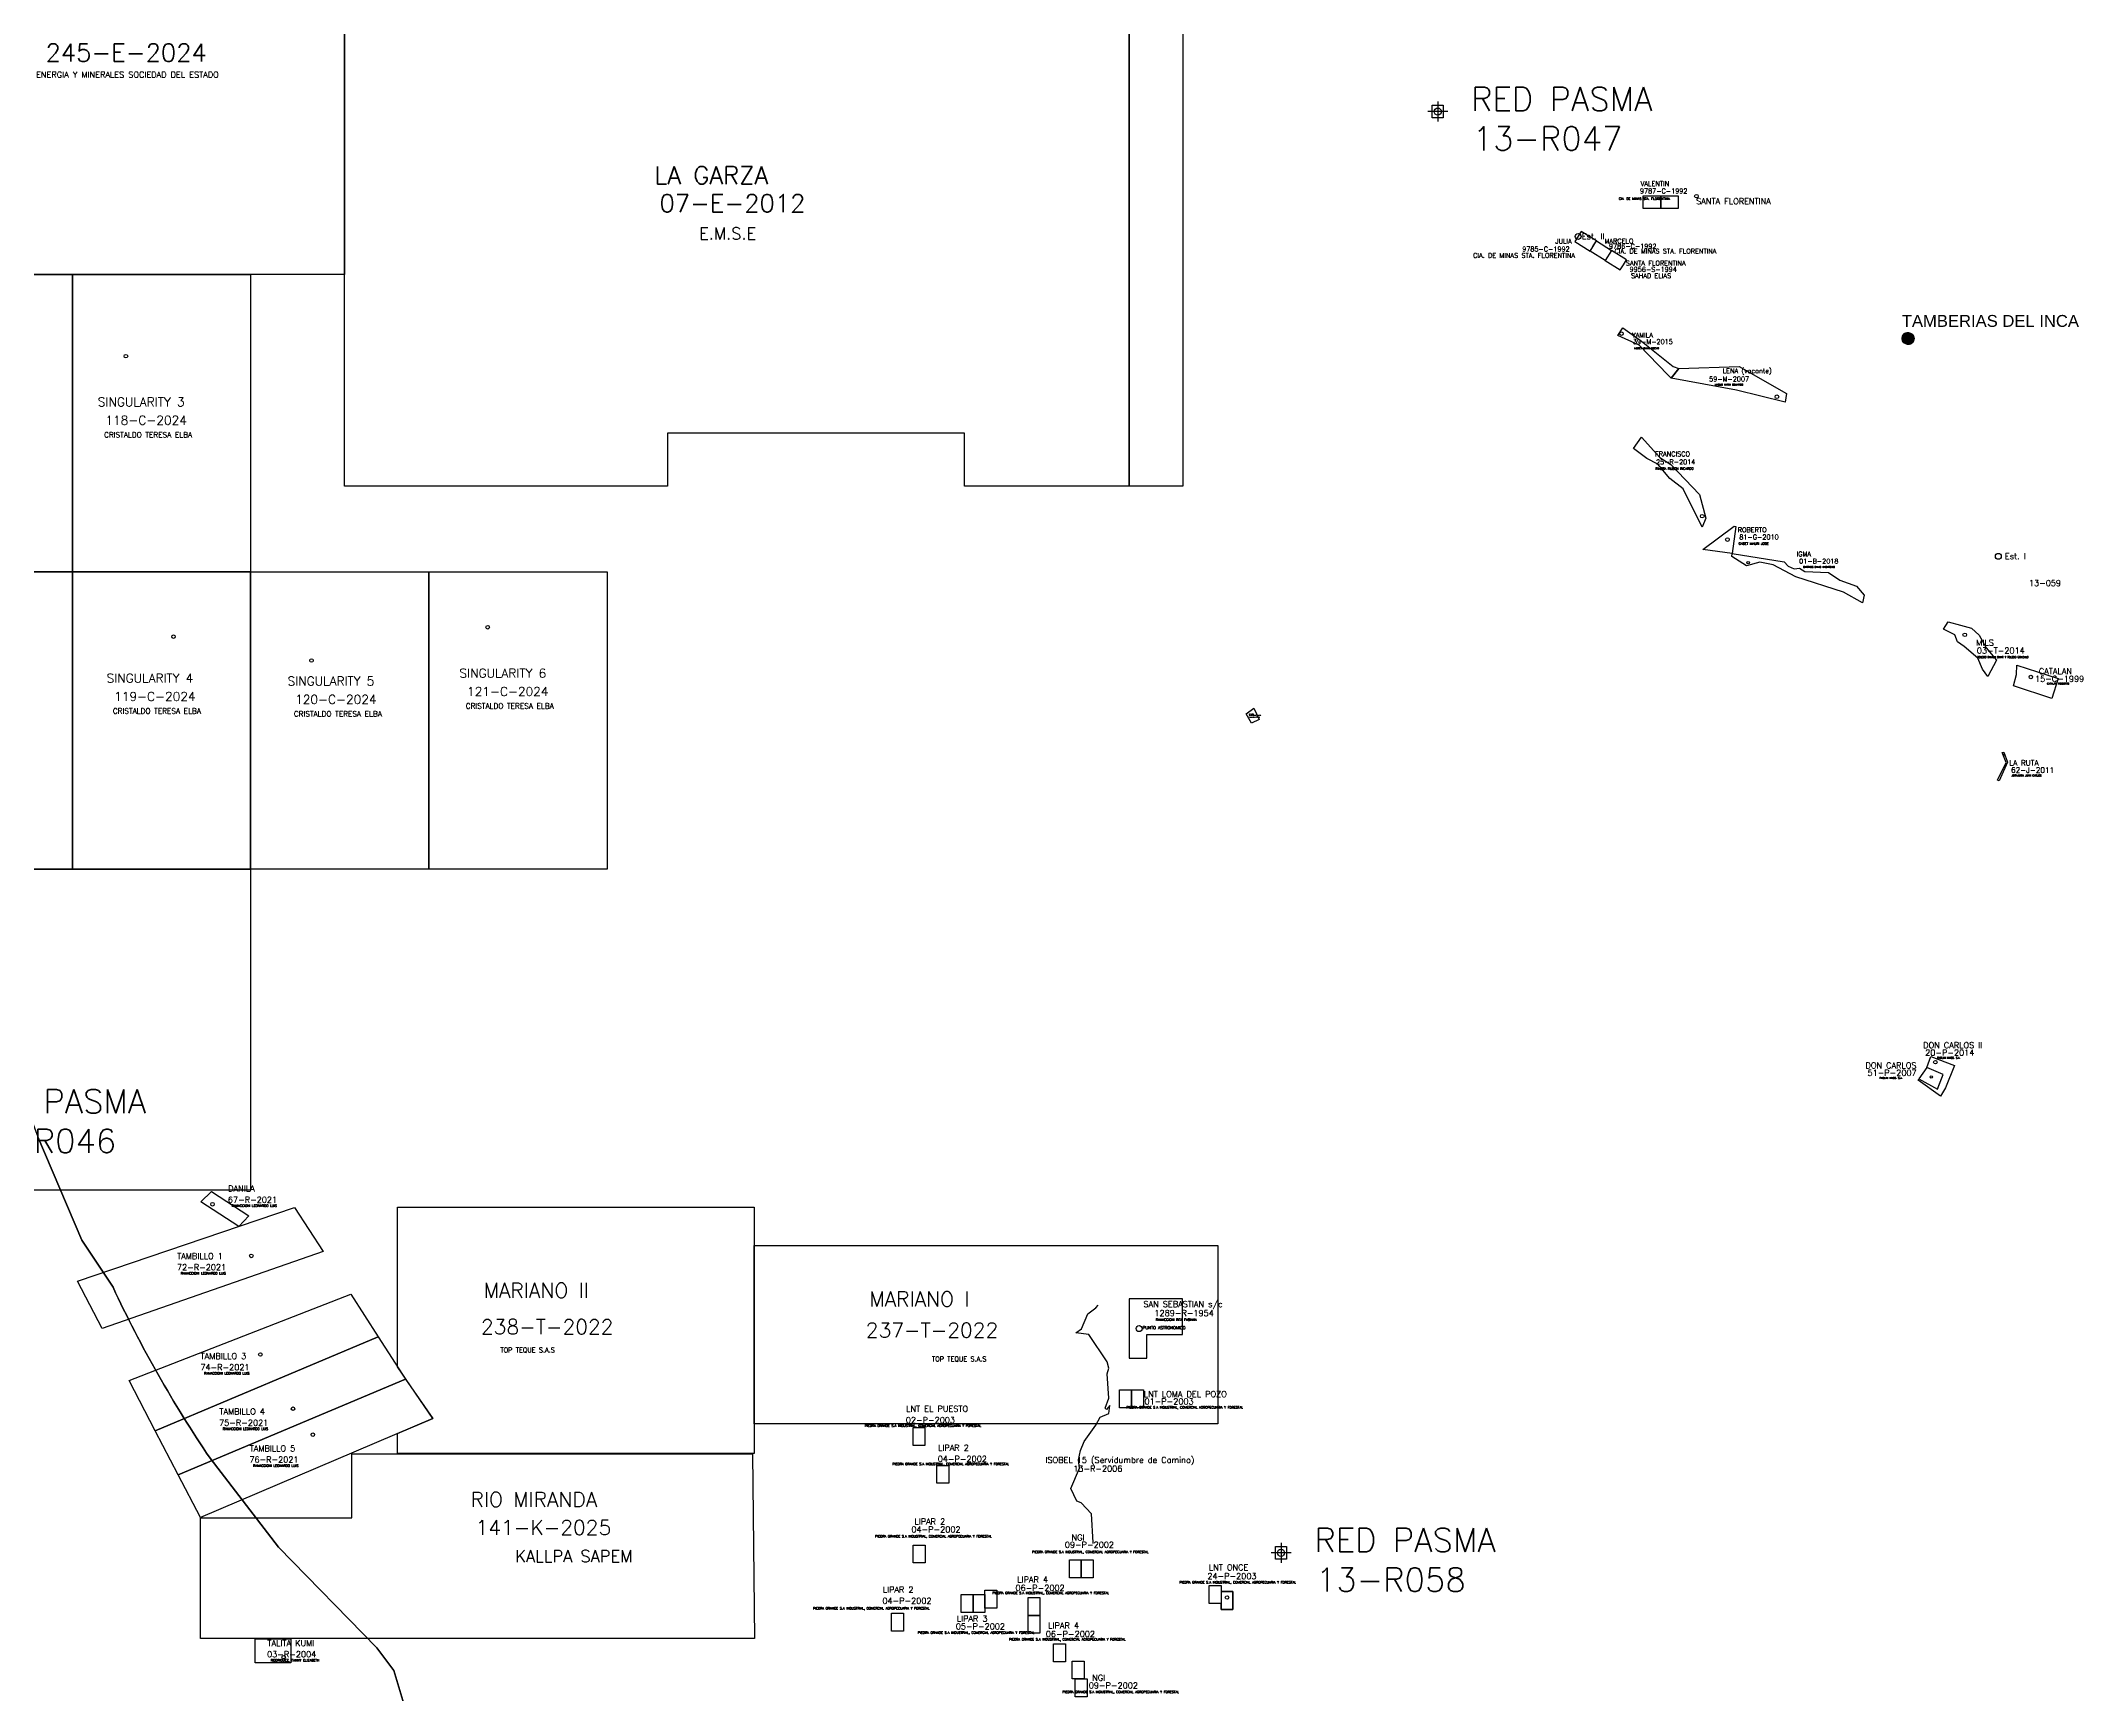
# Model space of a CAD drawing. Header units: metres. Extents: x -4406421 to 6012633, y 6449185 to 13337258.
# Drawn here: x 2613696 to 2648057, y 6752455 to 6780263 of the extents above; entities that cross this region are included whole.
import ezdxf

# ---------------------------------------------------------------- set-up
doc = ezdxf.new("R2010")
doc.units = ezdxf.units.M
doc.header["$LTSCALE"] = 20
doc.header["$MEASUREMENT"] = 0
for name, color, linetype in [('CAMINOS', 7, 'CONTINUOUS'), ('CANTERAS', 6, 'CONTINUOUS'), ('CATEOS', 7, 'CONTINUOUS'), ('ESCORIALES', 21, 'CONTINUOUS'), ('LIMDEP', 9, 'CONTINUOUS'), ('MANIFEST', 1, 'CONTINUOUS'), ('MANIFEST-TEMP', 3, 'CONTINUOUS'), ('MINAS', 76, 'CONTINUOUS'), ('P.A.S.M.A puntos', 241, 'CONTINUOUS'), ('PASMA NOMBRE', 40, 'CONTINUOUS'), ('SERVIDUMBRE', 44, 'CONTINUOUS'), ('ZONAS', 5, 'CONTINUOUS')]:
    doc.layers.add(name, color=color, linetype=linetype)
doc.layers.add('TITULARES', color=7, linetype='CONTINUOUS', true_color=0x04fbc6)
doc.styles.add('ROMANS', font='romans.shx', dxfattribs={"oblique": 1.17516e-08, "height": 3})

msp = doc.modelspace()

# ---------------------------------------------------------------- hatches: boundary and pattern name
at = {"layer": 'ZONAS', "ltscale": 100}
h = msp.add_hatch(dxfattribs=at)
h.set_pattern_fill('ANSI31', color=256, style=0)
h.set_pattern_definition([(45, (0, 0), (-0.0883883476483, 0.0883883476483), [])])
h.paths.add_polyline_path([(2645011, 6775256, 1), (2645211, 6775256, 1)])

# ---------------------------------------------------------------- linework, layer by layer
at = {"layer": 'CAMINOS', "color": 2, "linetype": 'Continuous'}
msp.add_circle((2641550, 6777650), 30, dxfattribs=at)
at = {"layer": 'CAMINOS', "linetype": 'Continuous'}
for centre in [(2639560, 6776972), (2646630, 6771592)]:
    msp.add_circle(centre, 50, dxfattribs=at)
at = {"layer": 'CANTERAS', "ltscale": 100}
for points in [[(2640226, 6775307), (2640314, 6775435), (2640628, 6775210), (2641160, 6774784), (2641255, 6774750), (2641123, 6774589), (2641072, 6774645), (2640586, 6775143)], [(2643066, 6774330), (2643042, 6774188), (2642223, 6774386), (2641123, 6774589), (2641255, 6774750), (2642272, 6774786)], [(2640627, 6773598), (2640935, 6773253), (2641120, 6773135), (2641600, 6772630), (2641710, 6772237), (2641646, 6772082), (2641327, 6772730), (2641103, 6772901), (2640899, 6773141), (2640716, 6773237), (2640490, 6773404)], [(2642215, 6772094), (2642153, 6771638), (2641656, 6771706), (2642188, 6772098)], [(2642153, 6771638), (2643027, 6771501), (2643091, 6771426), (2643194, 6771384), (2643285, 6771395), (2643375, 6771336), (2643772, 6771323), (2643961, 6771189), (2644246, 6771092), (2644373, 6770939), (2644342, 6770812), (2644023, 6770987), (2643225, 6771249), (2642841, 6771451), (2642618, 6771493), (2642394, 6771433), (2642145, 6771589)], [(2645786, 6770490), (2645994, 6770435), (2646181, 6770385), (2646310, 6770265), (2646423, 6770055), (2646598, 6769846), (2646453, 6769573), (2646363, 6769697), (2646283, 6769882), (2646057, 6770078), (2645940, 6770156), (2645900, 6770270), (2645707, 6770367)], [(2646693, 6768295), (2646721, 6768300), (2646785, 6768129), (2646646, 6767816), (2646613, 6767829), (2646761, 6768123)], [(2645495, 6763179), (2645893, 6763029), (2645742, 6762655), (2645655, 6762515), (2645281, 6762779), (2645292, 6762802), (2645607, 6762632), (2645631, 6762694), (2645703, 6762877), (2645425, 6762992)], [(2645292, 6762802), (2645607, 6762632), (2645703, 6762877), (2645425, 6762992)]]:
    msp.add_lwpolyline(points, close=True, dxfattribs=at)
at = {"layer": 'CANTERAS', "linetype": 'Continuous'}
msp.add_lwpolyline([(2646939, 6769762), (2647637, 6769535), (2647529, 6769202), (2646884, 6769412), (2646934, 6769607)], close=True, dxfattribs=at)
at = {"layer": 'CANTERAS', "ltscale": 100}
for centre, radius in [((2640289, 6775337), 30), ((2642904, 6774276), 30), ((2641648, 6772268), 30), ((2642072, 6771874), 30), ((2642421, 6771486), 21.7), ((2646065, 6770272), 30), ((2646723, 6768255), 11.6), ((2645570, 6763084), 30), ((2645502, 6762837), 20)]:
    msp.add_circle(centre, radius, dxfattribs=at)
at = {"layer": 'CANTERAS', "linetype": 'Continuous'}
msp.add_circle((2647176, 6769563), 30, dxfattribs=at)
at = {"layer": 'CATEOS', "ltscale": 100}
for points in [[(2627910, 6780502), (2627910, 6782792), (2628910, 6782792), (2628910, 6789792), (2627948, 6789792), (2627948, 6790492), (2632909, 6790492), (2632909, 6772772), (2632004, 6772772), (2632004, 6780502)], [(2610553, 6776332), (2610553, 6782932), (2610668, 6782932), (2610668, 6782850), (2611378, 6782850), (2611378, 6782932), (2618910, 6782932), (2618910, 6780502), (2618803, 6780502), (2618803, 6776332)], [(2618803, 6772772), (2618803, 6780502), (2632004, 6780502), (2632004, 6772772), (2629237, 6772772), (2629237, 6773666), (2624237, 6773666), (2624237, 6772772)], [(2619699, 6760646), (2625699, 6760646), (2625699, 6756500), (2619699, 6756500), (2619699, 6756839), (2620289, 6757091), (2619699, 6757958)], [(2625699, 6760000), (2633500, 6760000), (2633500, 6757000), (2625699, 6757000)], [(2616381, 6753393), (2616381, 6755421), (2618930, 6755419), (2618930, 6756494), (2625671, 6756494), (2625703, 6753393)]]:
    msp.add_lwpolyline(points, close=True, dxfattribs=at)
at = {"layer": 'CATEOS', "color": 0, "ltscale": 100}
msp.add_lwpolyline([(2608434, 6762623), (2601525, 6762612), (2601523, 6766321), (2617226, 6766331), (2617226, 6760932), (2608431, 6760932)], close=True, dxfattribs=at)
at = {"layer": 'ESCORIALES', "linetype": 'Continuous'}
for points in [[(2640950, 6777650), (2640650, 6777650), (2640650, 6777450), (2640950, 6777450)], [(2641250, 6777650), (2640950, 6777650), (2640950, 6777450), (2641250, 6777450)], [(2639814, 6776813), (2639867, 6776898), (2639613, 6777057), (2639507, 6776887), (2639761, 6776728)], [(2640323, 6776495), (2640376, 6776579), (2640122, 6776739), (2640016, 6776569), (2640270, 6776410)]]:
    msp.add_lwpolyline(points, close=True, dxfattribs=at)
at = {"layer": 'ESCORIALES', "ltscale": 100}
msp.add_lwpolyline([(2639761, 6776728), (2639867, 6776898), (2640122, 6776739), (2640016, 6776569), (2639761, 6776728)], dxfattribs=at)
at = {"layer": 'LIMDEP', "linetype": 'Continuous'}
for points in [[(2573358, 6767646), (2611599, 6783499), (2611378, 6781783), (2611302, 6778004), (2611094, 6776598), (2611226, 6775189, 0.053292), (2611281, 6772827, -0.037851), (2611555, 6769998), (2611707, 6769553), (2611697, 6768611, -0.116633), (2612073, 6767254), (2612302, 6766853, 0.04753), (2613643, 6761829), (2614384, 6760092), (2614910, 6759300, 0.039627), (2616542, 6756423), (2617693, 6754926), (2619346, 6753235), (2619633, 6752855), (2619905, 6751954)], [(2619905, 6751954), (2619633, 6752855), (2619346, 6753235), (2617693, 6754926), (2616542, 6756423, -0.039627), (2614910, 6759300), (2614384, 6760092), (2613643, 6761829, -0.04753)]]:
    msp.add_lwpolyline(points, format="xyb", dxfattribs=at)
at = {"layer": 'MANIFEST', "color": 1, "ltscale": 100}
for points in [[(2611226, 6771332), (2611226, 6776332), (2614226, 6776332), (2614226, 6771332)], [(2614226, 6771332), (2614226, 6776332), (2617226, 6776332), (2617226, 6771332)], [(2611226, 6766332), (2611226, 6771332), (2614226, 6771332), (2614226, 6766332)], [(2614226, 6766332), (2614226, 6771332), (2617226, 6771332), (2617226, 6766332)], [(2617226, 6766332), (2617226, 6771332), (2620226, 6771332), (2620226, 6766332)], [(2620226, 6766332), (2620226, 6771332), (2623226, 6771332), (2623226, 6766332)], [(2616389, 6760737), (2616567, 6760908), (2617194, 6760497), (2617026, 6760323)], [(2615622, 6756881), (2615180, 6757730), (2618910, 6759180), (2619370, 6758466)], [(2616006, 6756144), (2615622, 6756881), (2619370, 6758466), (2619833, 6757750)]]:
    msp.add_lwpolyline(points, close=True, dxfattribs=at)
at = {"layer": 'MANIFEST', "ltscale": 100}
for points in [[(2614726, 6758605), (2614312, 6759400), (2617965, 6760642), (2618444, 6759901)], [(2616006, 6756144), (2619833, 6757750), (2620289, 6757091), (2616381, 6755423)], [(2617302, 6753385), (2617902, 6753382), (2617902, 6752982), (2617302, 6752982)]]:
    msp.add_lwpolyline(points, close=True, dxfattribs=at)
at = {"layer": 'MANIFEST', "color": 1, "ltscale": 100}
for centre in [(2615127, 6774960), (2615928, 6770240), (2621214, 6770400), (2618250, 6769840), (2617389, 6758168), (2617938, 6757256)]:
    msp.add_circle(centre, 30, dxfattribs=at)
at = {"layer": 'MANIFEST', "color": 1, "lineweight": 25, "ltscale": 100}
msp.add_circle((2616584, 6760695), 30, dxfattribs=at)
at = {"layer": 'MANIFEST', "ltscale": 100}
for centre in [(2617237, 6759826), (2618272, 6756819), (2617782, 6753076)]:
    msp.add_circle(centre, 30, dxfattribs=at)
at = {"layer": 'MANIFEST-TEMP', "color": 5, "ltscale": 100}
msp.add_lwpolyline([(2634066, 6768789), (2633976, 6768942), (2634106, 6769040), (2634196, 6768848)], close=True, dxfattribs=at)
at = {"layer": 'MANIFEST-TEMP', "linetype": 'Continuous'}
msp.add_lwpolyline([(2632224, 6758603, -1), (2632124, 6758603, -1)], format="xyb", close=True, dxfattribs=at)
msp.add_circle((2632174, 6758603), 50, dxfattribs=at)
at = {"layer": 'MINAS', "linetype": 'Continuous'}
msp.add_lwpolyline([(2632906, 6759105), (2632006, 6759105), (2632006, 6758105), (2632306, 6758105), (2632306, 6758505), (2632906, 6758505)], close=True, dxfattribs=at)
at = {"layer": 'MINAS', "ltscale": 100}
for points in [[(2631845, 6757572), (2632045, 6757572), (2632045, 6757272), (2631845, 6757272)], [(2632045, 6757572), (2632245, 6757572), (2632245, 6757272), (2632045, 6757272)], [(2628371, 6756937), (2628571, 6756937), (2628571, 6756637), (2628371, 6756637)], [(2628770, 6756303), (2628970, 6756303), (2628970, 6756003), (2628770, 6756003)], [(2628374, 6754963), (2628574, 6754963), (2628574, 6754663), (2628374, 6754663)], [(2631000, 6754712), (2631200, 6754712), (2631200, 6754413), (2631000, 6754413)], [(2631200, 6754712), (2631400, 6754712), (2631400, 6754413), (2631200, 6754413)], [(2629179, 6754130), (2629379, 6754130), (2629579, 6754130), (2629579, 6754201), (2629779, 6754201), (2629778, 6753901), (2629579, 6753901), (2629579, 6753830), (2629379, 6753830), (2629179, 6753830)], [(2629179, 6754130), (2629379, 6754130), (2629379, 6753830), (2629179, 6753830)], [(2629379, 6754130), (2629579, 6754130), (2629579, 6753830), (2629379, 6753830)], [(2629579, 6754201), (2629779, 6754201), (2629779, 6753901), (2629579, 6753901)], [(2630305, 6754080), (2630505, 6754080), (2630505, 6753780), (2630305, 6753780)], [(2633553, 6754280), (2633553, 6753980), (2633353, 6753980), (2633353, 6754280)], [(2633553, 6754180), (2633553, 6753880), (2633753, 6753880), (2633753, 6754180)], [(2628008, 6753815), (2628208, 6753815), (2628208, 6753515), (2628008, 6753515)], [(2630505, 6753780), (2630505, 6753480), (2630305, 6753480), (2630305, 6753780)], [(2630733, 6753300), (2630933, 6753300), (2630933, 6753000), (2630733, 6753000)], [(2631047, 6753011), (2631247, 6753011), (2631247, 6752711), (2631047, 6752711)], [(2631099, 6752711), (2631299, 6752711), (2631299, 6752411), (2631099, 6752411)]]:
    msp.add_lwpolyline(points, close=True, dxfattribs=at)
at = {"layer": 'MINAS', "color": 0, "ltscale": 100}
msp.add_lwpolyline([(2633353, 6754280), (2633553, 6754280), (2633553, 6754180), (2633753, 6754180), (2633753, 6753880), (2633553, 6753880), (2633553, 6753980), (2633353, 6753980)], close=True, dxfattribs=at)
at = {"layer": 'MINAS', "ltscale": 100}
msp.add_circle((2633653, 6754080), 30, dxfattribs=at)
at = {"layer": 'P.A.S.M.A puntos', "ltscale": 100}
for p, q in [((2637367, 6779073), (2637030, 6779073)), ((2637367, 6779073), (2637030, 6779073)), ((2637198, 6779241), (2637198, 6778904)), ((2637198, 6779241), (2637198, 6778904)), ((2634730, 6754832), (2634393, 6754832)), ((2634730, 6754832), (2634393, 6754832)), ((2634561, 6755001), (2634561, 6754663)), ((2634561, 6755001), (2634561, 6754663))]:
    msp.add_line(p, q, dxfattribs=at)
for points in [[(2637106, 6779179), (2637291, 6779179), (2637291, 6778966), (2637106, 6778966)], [(2637106, 6779179), (2637291, 6779179), (2637291, 6778966), (2637106, 6778966)], [(2634469, 6754938), (2634654, 6754938), (2634654, 6754726), (2634469, 6754726)], [(2634469, 6754938), (2634654, 6754938), (2634654, 6754726), (2634469, 6754726)]]:
    msp.add_lwpolyline(points, close=True, dxfattribs=at)
for centre in [(2637198, 6779073), (2637198, 6779073), (2634561, 6754832), (2634561, 6754832)]:
    msp.add_circle(centre, 60, dxfattribs=at)
at = {"layer": 'SERVIDUMBRE', "lineweight": 30, "ltscale": 100}
msp.add_lwpolyline([(2631398, 6754988), (2631399, 6755003), (2631372, 6755489), (2631196, 6755670), (2631128, 6755698), (2631023, 6755914), (2631168, 6756258), (2631154, 6756395), (2631189, 6756553), (2631251, 6756702), (2631331, 6756823), (2631446, 6756978), (2631517, 6757111), (2631662, 6757175), (2631679, 6757312), (2631627, 6757244), (2631603, 6757263), (2631665, 6757435), (2631634, 6757842), (2631662, 6757937), (2631636, 6758045), (2631329, 6758505), (2631111, 6758534), (2631204, 6758598), (2631312, 6758851), (2631448, 6758951), (2631485, 6758995)], dxfattribs=at)
at = {"layer": 'ZONAS', "ltscale": 100}
msp.add_circle((2645111, 6775256), 100, dxfattribs=at)

# ---------------------------------------------------------------- texts
at = {"layer": 'CAMINOS', "color": 2, "linetype": 'Continuous', "style": 'ROMANS', "oblique": 0}
msp.add_text('SANTA FLORENTINA', height=100, dxfattribs=at).set_placement((2641547, 6777515))
at = {"layer": 'CAMINOS', "linetype": 'Continuous', "style": 'ROMANS', "oblique": 0}
for s, p in [('Est. II', (2639621, 6776925)), ('Est. I', (2646740, 6771545)), ('13-059', (2647144, 6771093))]:
    msp.add_text(s, height=100, dxfattribs=at).set_placement(p)
at = {"layer": 'CANTERAS', "linetype": 'Continuous', "style": 'ROMANS', "oblique": 0}
for s, height, p in [('YAMILA', 80, (2640465, 6775273)), ('39-M-2015', 80, (2640481, 6775163)), ('MOREY OMAR OSCAR', 30, (2640504, 6775077)), ('59-M-2007', 80, (2641764, 6774535)), ('LENA (vacante)', 80, (2641992, 6774673)), ('MASUD KARKI EDUARDO', 30, (2641860, 6774465)), ('FRANCISCO', 80, (2640856, 6773274)), ('RIVERA RUBEN RICARDO', 40, (2640861, 6773049)), ('25-R-2014', 80, (2640871, 6773140)), ('ROBERTO', 80, (2642245, 6771999)), ('81-G-2010', 80, (2642272, 6771877)), ('GASET MAURI JOSE', 40, (2642261, 6771787)), ('IGMA', 80, (2643236, 6771591)), ('01-B-2018', 80, (2643278, 6771471)), ('BARRIOS DAVID NAZARENO', 30, (2643349, 6771398)), ('MILS', 100, (2646258, 6770090)), ('TOLEDO RAMON OMAR Y TOLEDO GONZALO ', 30, (2646279, 6769882)), ('03-T-2014', 100, (2646268, 6769957)), ('15-C-1999', 100, (2647247, 6769482)), ('CATALAN', 100, (2647312, 6769609)), ('CATALAN ROBERTO', 30, (2647450, 6769437)), ('LA RUTA', 90, (2646813, 6768072)), ('JORAJURIA JUAN CARLOS', 30, (2646853, 6767891)), ('62-J-2011', 90, (2646844, 6767953)), ('DON CARLOS II', 100, (2645366, 6763320)), ('20-P-2014', 100, (2645399, 6763194)), ('DON CARLOS', 100, (2644395, 6762980)), ('51-P-2007', 100, (2644428, 6762855)), ('PAOLINI HNOS. S.A.', 30, (2645600, 6763143)), ('PAOLINI HNOS. S.A.', 30, (2644629, 6762804))]:
    msp.add_text(s, height=height, dxfattribs=at).set_placement(p)
at = {"layer": 'CATEOS', "linetype": 'Continuous', "style": 'ROMANS', "oblique": 0}
for s, height, p in [('245-E-2024', 300, (2613775, 6779915)), ('LA GARZA', 300, (2624018, 6777852)), ('07-E-2012', 300, (2624104, 6777381)), ('MARIANO II', 250, (2621145, 6759120)), ('MARIANO I', 250, (2627635, 6758975)), ('238-T-2022', 250, (2621101, 6758509)), ('237-T-2022', 250, (2627575, 6758451)), ('RIO MIRANDA', 250, (2620924, 6755604)), ('141-K-2025', 250, (2621010, 6755132))]:
    msp.add_text(s, height=height, dxfattribs=at).set_placement(p)
at = {"layer": 'ESCORIALES', "linetype": 'Continuous', "style": 'ROMANS', "oblique": 0}
for s, p in [('9787-C-1992', (2640600, 6777697)), ('VALENTIN', (2640613, 6777821)), ('9785-C-1992', (2638619, 6776721)), ('JULIA', (2639176, 6776852)), ('MARCELO', (2640004, 6776855)), ('9786-C-1992', (2640079, 6776768)), ('SANTA FLORENTINA', (2640363, 6776484)), ('9956-S-1994', (2640426, 6776379))]:
    msp.add_text(s, height=80, dxfattribs=at).set_placement(p)
at = {"layer": 'MANIFEST', "linetype": 'Continuous', "style": 'ROMANS', "oblique": 0}
for s, height, p in [('SINGULARITY 3', 150, (2614654, 6774115)), ('118-C-2024', 150, (2614783, 6773806)), ('SINGULARITY 4', 150, (2614802, 6769468)), ('SINGULARITY 5', 150, (2617847, 6769419)), ('SINGULARITY 6', 150, (2620739, 6769552)), ('119-C-2024', 150, (2614930, 6769160)), ('120-C-2024', 150, (2617975, 6769111)), ('121-C-2024', 150, (2620867, 6769244)), ('DANILA', 100, (2616847, 6760910)), ('67-R-2021', 100, (2616843, 6760721)), ('TAMBILLO 1', 100, (2615990, 6759773)), ('72-R-2021', 100, (2615986, 6759585)), ('TAMBILLO 3', 100, (2616384, 6758091)), ('74-R-2021', 100, (2616380, 6757903)), ('TAMBILLO 4', 100, (2616699, 6757158)), ('75-R-2021', 100, (2616695, 6756970)), ('TALITA KUMI', 100, (2617507, 6753263)), ('03-R-2004', 100, (2617502, 6753075))]:
    msp.add_text(s, height=height, dxfattribs=at).set_placement(p)
at = {"layer": 'MANIFEST', "style": 'ROMANS', "oblique": 0}
for s, p in [('TAMBILLO 5', (2617209, 6756538)), ('76-R-2021', (2617204, 6756350))]:
    msp.add_text(s, height=100, dxfattribs=at).set_placement(p)
at = {"layer": 'MINAS', "linetype": 'Continuous', "style": 'ROMANS', "oblique": 0}
for s, height, p in [('SAN SEBASTIAN s/c', 100, (2632247, 6758965)), ('1289-R-1954', 100, (2632432, 6758814)), ('PUNTO ASTRONOMICO', 50, (2632235, 6758592)), ('RAMACCIONI RITA FABIANA', 40, (2632455, 6758734)), ('LNT LOMA DEL POZO', 100, (2632252, 6757452)), ('01-P-2003', 100, (2632264, 6757328)), ('02-P-2003', 100, (2628249, 6757015)), ('LNT EL PUESTO', 100, (2628254, 6757204)), ('PIEDRA GRANDE S.A INDUSTRIAL, COMERCIAL AGROPECUARIA Y FORESTAL', 40, (2631962, 6757257)), ('PIEDRA GRANDE S.A INDUSTRIAL, COMERCIAL AGROPECUARIA Y FORESTAL', 40, (2627558, 6756950)), ('04-P-2002', 100, (2628785, 6756361)), ('LIPAR 2', 100, (2628790, 6756549)), ('PIEDRA GRANDE S.A INDUSTRIAL, COMERCIAL AGROPECUARIA Y FORESTAL', 40, (2628026, 6756305)), ('LIPAR 2', 100, (2628392, 6755308)), ('PIEDRA GRANDE S.A INDUSTRIAL, COMERCIAL AGROPECUARIA Y FORESTAL', 40, (2627734, 6755090)), ('04-P-2002', 100, (2628343, 6755175)), ('09-P-2002', 100, (2630924, 6754917)), ('NGI', 100, (2631038, 6755040)), ('PIEDRA GRANDE S.A INDUSTRIAL, COMERCIAL AGROPECUARIA Y FORESTAL', 40, (2630374, 6754827)), ('LIPAR 4', 100, (2630124, 6754332)), ('PIEDRA GRANDE S.A INDUSTRIAL, COMERCIAL AGROPECUARIA Y FORESTAL', 40, (2632854, 6754316)), ('24-P-2003', 100, (2633322, 6754389)), ('LNT ONCE', 100, (2633347, 6754537)), ('04-P-2002', 100, (2627854, 6753974)), ('LIPAR 2', 100, (2627859, 6754162)), ('PIEDRA GRANDE S.A INDUSTRIAL, COMERCIAL AGROPECUARIA Y FORESTAL', 40, (2629708, 6754137)), ('06-P-2002', 100, (2630094, 6754191)), ('PIEDRA GRANDE S.A INDUSTRIAL, COMERCIAL AGROPECUARIA Y FORESTAL', 40, (2626688, 6753878)), ('05-P-2002', 100, (2629090, 6753544)), ('LIPAR 3', 100, (2629104, 6753674)), ('LIPAR 4', 100, (2630645, 6753559)), ('PIEDRA GRANDE S.A INDUSTRIAL, COMERCIAL AGROPECUARIA Y FORESTAL', 40, (2628452, 6753471)), ('PIEDRA GRANDE S.A INDUSTRIAL, COMERCIAL AGROPECUARIA Y FORESTAL', 40, (2629986, 6753355)), ('06-P-2002', 100, (2630604, 6753416)), ('09-P-2002', 100, (2631327, 6752551)), ('NGI', 100, (2631385, 6752681)), ('PIEDRA GRANDE S.A INDUSTRIAL, COMERCIAL AGROPECUARIA Y FORESTAL', 40, (2630886, 6752472))]:
    msp.add_text(s, height=height, dxfattribs=at).set_placement(p)
at = {"layer": 'P.A.S.M.A puntos', "linetype": 'Continuous', "style": 'ROMANS', "oblique": 0}
for s, p in [('RED PASMA', (2637760, 6779086)), ('RED PASMA', (2637760, 6779086)), ('13-R047', (2637786, 6778420)), ('13-R047', (2637786, 6778420)), ('RED PASMA', (2612419, 6762226)), ('RED PASMA', (2612419, 6762226)), ('13-R046', (2612445, 6761559)), ('13-R046', (2612445, 6761559)), ('RED PASMA', (2635123, 6754846)), ('RED PASMA', (2635123, 6754846)), ('13-R058', (2635149, 6754179)), ('13-R058', (2635149, 6754179))]:
    msp.add_text(s, height=400, dxfattribs=at).set_placement(p)
at = {"layer": 'PASMA NOMBRE', "color": 160, "linetype": 'Continuous', "style": 'ROMANS'}
for s, p in [('22-V-2024', (2634021, 6768935)), ('ZONA EXTRACCION DE ARIDOS', (2634023, 6768913)), ('VIALIDAD DE LA PROVINCIA', (2634026, 6768880))]:
    msp.add_text(s, height=10, dxfattribs=at).set_placement(p)
at = {"layer": 'SERVIDUMBRE', "linetype": 'Continuous', "style": 'ROMANS', "oblique": 0}
for s, p in [('ISOBEL 15 (Servidumbre de Camino)', (2630597, 6756343)), ('13-R-2006', (2631065, 6756197))]:
    msp.add_text(s, height=100, dxfattribs=at).set_placement(p)
at = {"layer": 'TITULARES', "color": 160, "linetype": 'Continuous', "style": 'ROMANS'}
for s, height, p in [('ENERGIA Y MINERALES SOCIEDAD DEL ESTADO', 100, (2613616, 6779644)), ('E.M.S.E', 200, (2624770, 6776923)), ('RAMACCIONI LEONARDO LUIS', 40, (2616906, 6760649)), ('RAMACCIONI LEONARDO LUIS', 40, (2616049, 6759512)), ('RAMACCIONI LEONARDO LUIS', 40, (2616443, 6757831)), ('RAMACCIONI LEONARDO LUIS', 40, (2616758, 6756897)), ('KALLPA SAPEM', 200, (2621677, 6754675)), ('RODRIGUEZ, FANNY ELIZABETH', 40, (2617566, 6753003))]:
    msp.add_text(s, height=height, dxfattribs=at).set_placement(p)
at = {"layer": 'TITULARES', "color": 21, "linetype": 'Continuous', "style": 'ROMANS', "oblique": 0}
for s, height, p in [('CIA. DE MINAS STA. FLORENTINA', 40, (2640246, 6777586)), ('CIA. DE MINAS STA. FLORENTINA', 80, (2637794, 6776614)), ('CIA. DE MINAS STA. FLORENTINA', 80, (2640173, 6776685)), ('SAHAD ELIAS', 80, (2640450, 6776272))]:
    msp.add_text(s, height=height, dxfattribs=at).set_placement(p)
at = {"layer": 'TITULARES', "color": 5, "linetype": 'Continuous', "style": 'ROMANS', "oblique": 0}
for p in [(2614760, 6773592), (2620845, 6769030), (2614908, 6768946), (2617953, 6768897)]:
    msp.add_text('CRISTALDO TERESA ELBA', height=90, dxfattribs=at).set_placement(p)
at = {"layer": 'TITULARES', "color": 5, "linetype": 'Continuous', "style": 'ROMANS'}
for s, height, p in [('TOP TEQUE S.A.S', 80, (2621428, 6758203)), ('TOP TEQUE S.A.S', 80, (2628689, 6758052)), ('RAMACCIONI LEONARDO LUIS', 40, (2617268, 6756277))]:
    msp.add_text(s, height=height, dxfattribs=at).set_placement(p)
at = {"layer": 'ZONAS', "ltscale": 100, "insert": (2645006, 6775652), "char_height": 200, "width": 4366.88, "attachment_point": 1, "style": 'ROMANS'}
msp.add_mtext('{\\fArial|b0|i0|c0|p34;TAMBERIAS DEL INCA}', dxfattribs=at)

doc.saveas('drawing.dxf')
